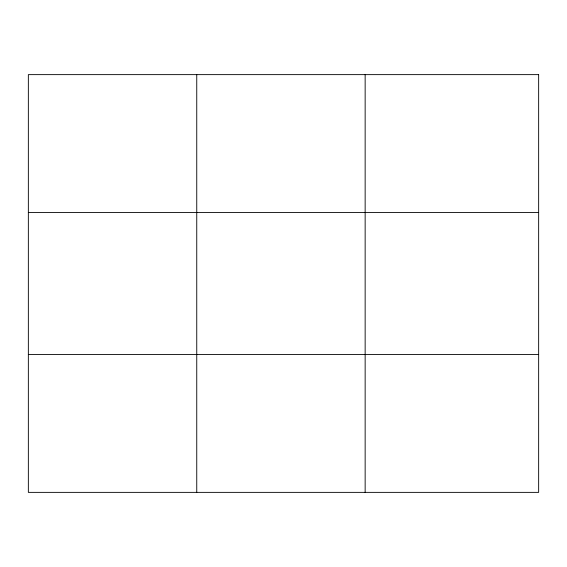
<?xml version="1.0" encoding="UTF-8"?>
<svg xmlns="http://www.w3.org/2000/svg" width="567" height="567" viewBox="0 0 567 567"><rect width="100%" height="100%" fill="white"/><g stroke="black" fill="none" stroke-linecap="round" stroke-linejoin="round"><path stroke-width="0.85" d="M196.749 492.369L196.749 74.631M365.148 492.369L365.148 74.631M28.35 212.483L538.65 212.483M28.35 354.517L538.65 354.517M538.65 74.631L538.65 492.369L28.35 492.369L28.35 74.631L538.65 74.631"/></g></svg>
